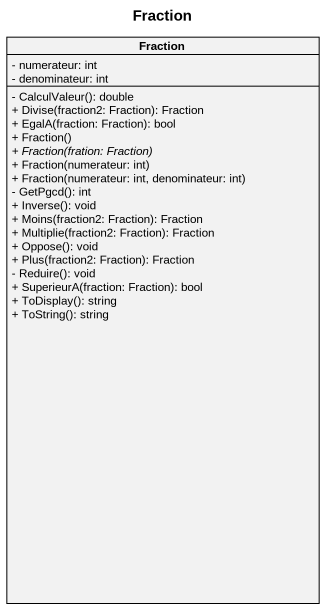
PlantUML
@startuml
title Fraction
hide circle
hide empty members
skinparam classAttributeIconSize 0
class Fraction {
  - numerateur: int
  - denominateur: int
  - CalculValeur(): double
  + Divise(fraction2: Fraction): Fraction
  + EgalA(fraction: Fraction): bool
  + Fraction()
  {abstract} + Fraction(fration: Fraction)
  + Fraction(numerateur: int)
  + Fraction(numerateur: int, denominateur: int)
  - GetPgcd(): int
  + Inverse(): void
  + Moins(fraction2: Fraction): Fraction
  + Multiplie(fraction2: Fraction): Fraction
  + Oppose(): void
  + Plus(fraction2: Fraction): Fraction
  - Reduire(): void
  + SuperieurA(fraction: Fraction): bool
  + ToDisplay(): string
  + ToString(): string
}
@enduml
